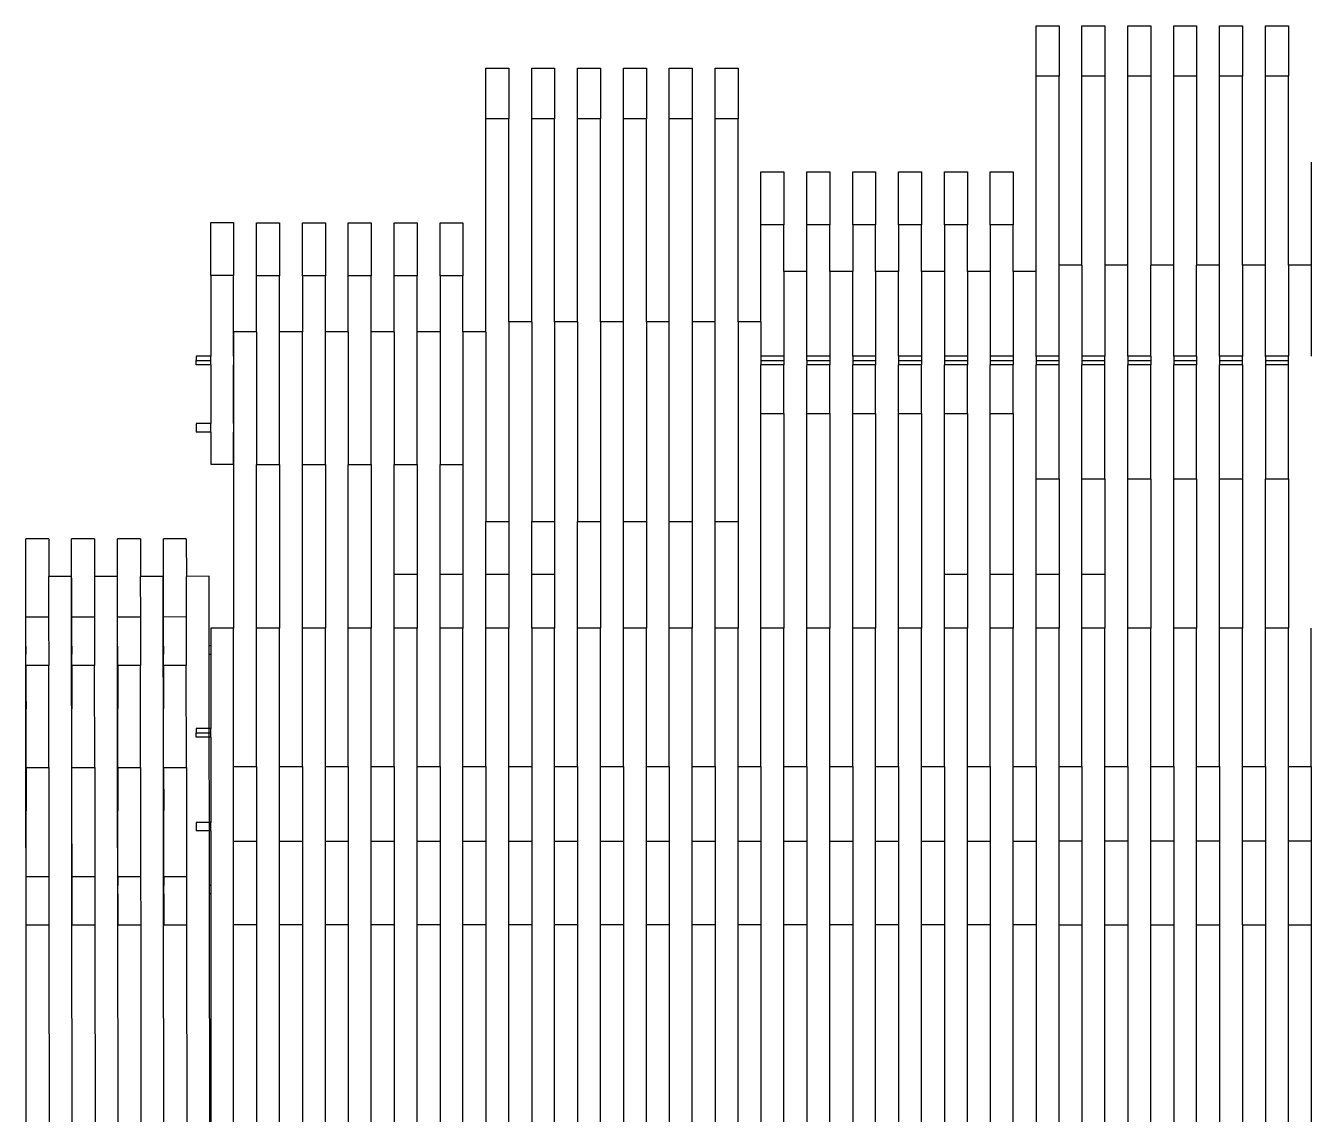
# Model space of a CAD drawing. Extents: x -151 to 185, y -67 to 81.
# Drawn here: x -67.6 to 16.2, y 3.7 to 74.7 of the extents above; entities that cross this region are included whole.
import ezdxf

# ---------------------------------------------------------------- set-up
doc = ezdxf.new("R2010")
doc.units = 0
doc.header["$MEASUREMENT"] = 0
doc.layers.get('0').update_dxf_attribs({"linetype": 'CONTINUOUS'})

msp = doc.modelspace()

# ---------------------------------------------------------------- linework, layer by layer
for p, q in [((-1.708, 74.67), (-0.212, 74.67)), ((-1.708, 71.377), (-1.708, 74.67)), ((-0.212, 74.67), (-0.212, 71.377)), ((1.284, 74.67), (2.78, 74.67)), ((1.284, 71.377), (1.284, 74.67)), ((2.78, 74.67), (2.78, 71.377)), ((4.276, 74.67), (5.773, 74.67)), ((4.276, 71.377), (4.276, 74.67)), ((5.773, 74.67), (5.773, 71.377)), ((7.269, 74.67), (8.765, 74.67)), ((7.269, 71.377), (7.269, 74.67)), ((8.765, 74.67), (8.765, 71.377)), ((10.261, 74.67), (11.757, 74.67)), ((10.261, 71.377), (10.261, 74.67)), ((11.757, 74.67), (11.757, 71.377)), ((13.253, 74.67), (14.749, 74.67)), ((13.253, 71.377), (13.253, 74.67)), ((14.749, 74.67), (14.749, 71.377)), ((-37.613, 71.893), (-36.117, 71.893)), ((-37.613, 68.601), (-37.613, 71.893)), ((-36.117, 71.893), (-36.117, 68.601)), ((-34.621, 71.893), (-33.125, 71.893)), ((-34.621, 68.601), (-34.621, 71.893)), ((-33.125, 71.893), (-33.125, 68.601)), ((-31.629, 71.893), (-30.133, 71.893)), ((-31.629, 68.601), (-31.629, 71.893)), ((-30.133, 71.893), (-30.133, 68.601)), ((-28.637, 71.893), (-27.141, 71.893)), ((-28.637, 68.601), (-28.637, 71.893)), ((-27.141, 71.893), (-27.141, 68.601)), ((-25.645, 71.893), (-24.149, 71.893)), ((-25.645, 68.601), (-25.645, 71.893)), ((-24.149, 71.893), (-24.149, 68.601)), ((-22.653, 71.893), (-21.157, 71.893)), ((-22.653, 68.601), (-22.653, 71.893)), ((-21.157, 71.893), (-21.157, 68.601)), ((-0.212, 71.377), (-1.708, 71.377)), ((-1.708, 58.648), (-1.708, 71.377)), ((-0.212, 59.063), (-0.212, 71.377)), ((2.78, 71.377), (1.284, 71.377)), ((1.284, 59.063), (1.284, 71.377)), ((2.78, 71.377), (2.78, 59.063)), ((5.773, 71.377), (4.276, 71.377)), ((4.276, 59.063), (4.276, 71.377)), ((5.773, 71.377), (5.773, 59.063)), ((8.765, 71.377), (7.269, 71.377)), ((7.269, 59.063), (7.269, 71.377)), ((8.765, 71.377), (8.765, 59.063)), ((11.757, 71.377), (10.261, 71.377)), ((10.261, 59.063), (10.261, 71.377)), ((11.757, 59.063), (11.757, 71.377)), ((14.749, 71.377), (13.253, 71.377)), ((13.253, 59.063), (13.253, 71.377)), ((14.749, 59.063), (14.749, 71.377)), ((-36.117, 68.601), (-37.613, 68.601)), ((-37.613, 54.711), (-37.613, 68.601)), ((-36.117, 55.369), (-36.117, 68.601)), ((-33.125, 68.601), (-34.621, 68.601)), ((-34.621, 55.369), (-34.621, 68.601)), ((-33.125, 55.369), (-33.125, 68.601)), ((-30.133, 68.601), (-31.629, 68.601)), ((-31.629, 55.369), (-31.629, 68.601)), ((-30.133, 55.369), (-30.133, 68.601)), ((-27.141, 68.601), (-28.637, 68.601)), ((-28.637, 55.369), (-28.637, 68.601)), ((-27.141, 55.369), (-27.141, 68.601)), ((-24.149, 68.601), (-25.645, 68.601)), ((-25.645, 55.369), (-25.645, 68.601)), ((-24.149, 68.601), (-24.149, 55.369)), ((-21.157, 68.601), (-22.653, 68.601)), ((-22.653, 55.369), (-22.653, 68.601)), ((-21.157, 55.369), (-21.157, 68.601)), ((16.245, 65.762), (16.245, 59.063)), ((-19.661, 61.69), (-19.661, 65.14)), ((-19.661, 65.14), (-18.164, 65.14)), ((-18.164, 65.14), (-18.164, 61.69)), ((-16.668, 61.69), (-16.668, 65.14)), ((-16.668, 65.14), (-15.172, 65.14)), ((-15.172, 65.14), (-15.172, 61.69)), ((-13.676, 61.69), (-13.676, 65.14)), ((-13.676, 65.14), (-12.18, 65.14)), ((-12.18, 65.14), (-12.18, 61.69)), ((-10.684, 61.69), (-10.684, 65.14)), ((-10.684, 65.14), (-9.188, 65.14)), ((-9.188, 65.14), (-9.188, 61.69)), ((-7.692, 61.69), (-7.692, 65.14)), ((-7.692, 65.14), (-6.196, 65.14)), ((-6.196, 65.14), (-6.196, 61.69)), ((-4.7, 61.69), (-4.7, 65.14)), ((-4.7, 65.14), (-3.204, 65.14)), ((-3.204, 65.14), (-3.204, 61.69)), ((-55.569, 58.382), (-55.569, 61.833)), ((-55.569, 61.833), (-54.073, 61.833)), ((-54.073, 61.833), (-54.073, 58.382)), ((-52.574, 58.367), (-52.574, 61.818)), ((-52.574, 61.818), (-51.078, 61.818)), ((-51.078, 61.818), (-51.078, 58.367)), ((-49.582, 58.367), (-49.582, 61.818)), ((-49.582, 61.818), (-48.086, 61.818)), ((-48.086, 61.818), (-48.086, 58.367)), ((-46.59, 58.367), (-46.59, 61.818)), ((-46.59, 61.818), (-45.094, 61.818)), ((-45.094, 61.818), (-45.094, 58.367)), ((-43.598, 58.367), (-43.598, 61.818)), ((-43.598, 61.818), (-42.101, 61.818)), ((-42.101, 61.818), (-42.101, 58.367)), ((-40.605, 58.367), (-40.605, 61.818)), ((-40.605, 61.818), (-39.109, 61.818)), ((-39.109, 61.818), (-39.109, 58.367)), ((-18.164, 61.69), (-19.661, 61.69)), ((-19.661, 55.369), (-19.661, 61.69)), ((-18.164, 58.648), (-18.164, 61.69)), ((-15.172, 61.69), (-16.668, 61.69)), ((-16.668, 58.648), (-16.668, 61.69)), ((-15.172, 58.648), (-15.172, 61.69)), ((-12.18, 61.69), (-13.676, 61.69)), ((-13.676, 61.69), (-13.676, 58.648)), ((-12.18, 58.648), (-12.18, 61.69)), ((-9.188, 61.69), (-10.684, 61.69)), ((-10.684, 61.69), (-10.684, 58.648)), ((-9.188, 58.648), (-9.188, 61.69)), ((-6.196, 61.69), (-7.692, 61.69)), ((-7.692, 61.69), (-7.692, 58.648)), ((-6.196, 58.648), (-6.196, 61.69)), ((-3.204, 61.69), (-4.7, 61.69)), ((-4.7, 61.69), (-4.7, 58.648)), ((-3.204, 58.648), (-3.204, 61.69)), ((1.284, 59.063), (-0.212, 59.063)), ((-0.212, 53.11), (-0.212, 59.063)), ((1.284, 59.063), (1.284, 53.11)), ((4.276, 59.063), (2.78, 59.063)), ((2.78, 59.063), (2.78, 53.11)), ((4.276, 53.11), (4.276, 59.063)), ((7.269, 59.063), (5.773, 59.063)), ((5.773, 53.11), (5.773, 59.063)), ((7.269, 53.11), (7.269, 59.063)), ((10.261, 59.063), (8.765, 59.063)), ((8.765, 53.11), (8.765, 59.063)), ((10.261, 53.11), (10.261, 59.063)), ((13.253, 59.063), (11.757, 59.063)), ((11.757, 59.063), (11.757, 53.11)), ((13.253, 53.11), (13.253, 59.063)), ((16.245, 59.063), (14.749, 59.063)), ((14.749, 59.063), (14.749, 53.11)), ((16.245, 59.063), (16.245, 53.11)), ((-54.073, 58.382), (-55.569, 58.382)), ((-55.569, 58.382), (-55.569, 53.11)), ((-54.073, 53.11), (-54.073, 58.382)), ((-51.078, 58.367), (-52.574, 58.367)), ((-52.574, 54.711), (-52.574, 58.367)), ((-51.078, 54.711), (-51.078, 58.367)), ((-48.086, 58.367), (-49.582, 58.367)), ((-49.582, 58.367), (-49.582, 54.711)), ((-48.086, 54.711), (-48.086, 58.367)), ((-45.094, 58.367), (-46.59, 58.367)), ((-46.59, 54.711), (-46.59, 58.367)), ((-45.094, 54.711), (-45.094, 58.367)), ((-42.101, 58.367), (-43.598, 58.367)), ((-43.598, 54.711), (-43.598, 58.367)), ((-42.101, 54.711), (-42.101, 58.367)), ((-39.109, 58.367), (-40.605, 58.367)), ((-40.605, 58.367), (-40.605, 54.711)), ((-39.109, 54.711), (-39.109, 58.367)), ((-16.668, 58.648), (-18.164, 58.648)), ((-18.164, 58.648), (-18.164, 53.11)), ((-16.668, 53.11), (-16.668, 58.648)), ((-13.676, 58.648), (-15.172, 58.648)), ((-15.172, 58.648), (-15.172, 53.11)), ((-13.676, 53.11), (-13.676, 58.648)), ((-10.684, 58.648), (-12.18, 58.648)), ((-12.18, 58.648), (-12.18, 53.11)), ((-10.684, 53.11), (-10.684, 58.648)), ((-7.692, 58.648), (-9.188, 58.648)), ((-9.188, 58.648), (-9.188, 53.11)), ((-7.692, 58.648), (-7.692, 53.11)), ((-4.7, 58.648), (-6.196, 58.648)), ((-6.196, 58.648), (-6.196, 53.11)), ((-4.7, 58.648), (-4.7, 53.11)), ((-1.708, 58.648), (-3.204, 58.648)), ((-3.204, 58.648), (-3.204, 53.11)), ((-1.708, 53.11), (-1.708, 58.648)), ((-34.621, 55.369), (-36.117, 55.369)), ((-36.117, 55.369), (-36.117, 42.343)), ((-34.621, 55.369), (-34.621, 42.343)), ((-31.629, 55.369), (-33.125, 55.369)), ((-33.125, 55.369), (-33.125, 42.343)), ((-31.629, 55.369), (-31.629, 42.343)), ((-28.637, 55.369), (-30.133, 55.369)), ((-30.133, 55.369), (-30.133, 42.343)), ((-28.637, 42.343), (-28.637, 55.369)), ((-25.645, 55.369), (-27.141, 55.369)), ((-27.141, 55.369), (-27.141, 42.343)), ((-25.645, 42.343), (-25.645, 55.369)), ((-22.653, 55.369), (-24.149, 55.369)), ((-24.149, 55.369), (-24.149, 42.343)), ((-22.653, 42.343), (-22.653, 55.369)), ((-19.661, 55.369), (-21.157, 55.369)), ((-21.157, 55.369), (-21.157, 42.343)), ((-19.661, 55.369), (-19.661, 53.11)), ((-52.574, 54.711), (-54.07, 54.711)), ((-54.07, 54.711), (-54.07, 53.11)), ((-52.574, 54.711), (-52.574, 46.061)), ((-49.582, 54.711), (-51.078, 54.711)), ((-51.078, 46.061), (-51.078, 54.711)), ((-49.582, 46.061), (-49.582, 54.711)), ((-46.59, 54.711), (-48.086, 54.711)), ((-48.086, 46.061), (-48.086, 54.711)), ((-46.59, 54.711), (-46.59, 46.061)), ((-43.598, 54.711), (-45.094, 54.711)), ((-45.094, 46.061), (-45.094, 54.711)), ((-43.598, 54.711), (-43.598, 46.061)), ((-40.605, 54.711), (-42.101, 54.711)), ((-42.101, 46.061), (-42.101, 54.711)), ((-40.605, 54.711), (-40.605, 46.061)), ((-37.613, 54.711), (-39.109, 54.711)), ((-39.109, 54.711), (-39.109, 46.061)), ((-37.613, 54.711), (-37.613, 42.343)), ((-55.569, 53.11), (-56.513, 53.11)), ((-56.513, 53.109), (-56.513, 52.832)), ((-55.569, 52.832), (-55.569, 53.11)), ((-54.07, 53.11), (-54.073, 53.11)), ((-54.073, 53.11), (-54.073, 52.832)), ((-54.07, 53.11), (-54.07, 52.832)), ((-18.164, 53.11), (-19.661, 53.11)), ((-19.661, 53.11), (-19.661, 52.832)), ((-18.164, 53.11), (-18.164, 52.832)), ((-15.172, 53.11), (-16.668, 53.11)), ((-16.668, 53.108), (-16.668, 53.11)), ((-16.668, 52.832), (-16.668, 53.108)), ((-15.172, 53.11), (-15.172, 52.832)), ((-12.18, 53.11), (-13.676, 53.11)), ((-13.676, 53.11), (-13.676, 52.832)), ((-12.18, 53.11), (-12.18, 52.832)), ((-9.188, 53.11), (-10.684, 53.11)), ((-10.684, 53.11), (-10.684, 52.832)), ((-9.188, 53.11), (-9.188, 52.832)), ((-6.196, 53.11), (-7.692, 53.11)), ((-7.692, 53.11), (-7.692, 52.832)), ((-6.196, 53.11), (-6.196, 52.832)), ((-3.204, 53.11), (-4.7, 53.11)), ((-4.7, 53.11), (-4.7, 52.832)), ((-3.204, 53.11), (-3.204, 52.832)), ((-0.212, 53.11), (-1.708, 53.11)), ((-1.708, 53.108), (-1.708, 53.11)), ((-1.708, 53.108), (-1.708, 52.832)), ((-0.212, 52.832), (-0.212, 53.11)), ((2.78, 53.11), (1.284, 53.11)), ((1.284, 53.11), (1.284, 52.832)), ((2.78, 52.832), (2.78, 53.11)), ((5.773, 53.11), (4.276, 53.11)), ((4.276, 53.11), (4.276, 52.832)), ((5.773, 53.11), (5.773, 52.832)), ((8.765, 53.11), (7.269, 53.11)), ((7.269, 53.11), (7.269, 52.832)), ((8.765, 53.11), (8.765, 52.832)), ((11.757, 53.11), (10.261, 53.11)), ((10.261, 53.11), (10.261, 52.832)), ((11.757, 53.11), (11.757, 53.108)), ((11.757, 52.832), (11.757, 53.108)), ((14.749, 53.11), (13.253, 53.11)), ((13.253, 53.108), (13.253, 53.11)), ((13.253, 53.108), (13.253, 52.832)), ((14.749, 52.832), (14.749, 53.11)), ((-56.513, 52.832), (-55.569, 52.832)), ((-56.513, 52.554), (-56.513, 52.832)), ((-55.569, 52.553), (-56.513, 52.553)), ((-55.569, 52.553), (-55.569, 52.832)), ((-55.569, 52.553), (-55.569, 48.719)), ((-54.073, 52.832), (-54.07, 52.832)), ((-54.073, 52.832), (-54.073, 52.553)), ((-54.07, 52.553), (-54.073, 52.553)), ((-54.073, 52.553), (-54.073, 48.719)), ((-54.07, 52.832), (-54.07, 52.553)), ((-54.07, 48.719), (-54.07, 52.553)), ((-19.661, 52.832), (-18.164, 52.832)), ((-19.661, 52.832), (-19.661, 52.553)), ((-18.164, 52.553), (-19.661, 52.553)), ((-19.661, 49.384), (-19.661, 52.553)), ((-18.164, 52.832), (-18.164, 52.553)), ((-18.164, 49.384), (-18.164, 52.553)), ((-16.668, 52.832), (-15.172, 52.832)), ((-16.668, 52.832), (-16.668, 52.555)), ((-16.668, 52.553), (-16.668, 52.555)), ((-15.172, 52.553), (-16.668, 52.553)), ((-16.668, 49.384), (-16.668, 52.553)), ((-15.172, 52.832), (-15.172, 52.553)), ((-15.172, 49.384), (-15.172, 52.553)), ((-13.676, 52.832), (-12.18, 52.832)), ((-13.676, 52.832), (-13.676, 52.553)), ((-12.18, 52.553), (-13.676, 52.553)), ((-13.676, 49.384), (-13.676, 52.553)), ((-12.18, 52.832), (-12.18, 52.553)), ((-12.18, 49.384), (-12.18, 52.553)), ((-10.684, 52.832), (-9.188, 52.832)), ((-10.684, 52.832), (-10.684, 52.553)), ((-9.188, 52.553), (-10.684, 52.553)), ((-10.684, 49.384), (-10.684, 52.553)), ((-9.188, 52.832), (-9.188, 52.553)), ((-9.188, 49.384), (-9.188, 52.553)), ((-7.692, 52.832), (-6.196, 52.832)), ((-7.692, 52.832), (-7.692, 52.553)), ((-6.196, 52.553), (-7.692, 52.553)), ((-7.692, 49.384), (-7.692, 52.553)), ((-6.196, 52.832), (-6.196, 52.553)), ((-6.196, 49.384), (-6.196, 52.553)), ((-4.7, 52.832), (-3.204, 52.832)), ((-4.7, 52.832), (-4.7, 52.553)), ((-3.204, 52.553), (-4.7, 52.553)), ((-4.7, 49.384), (-4.7, 52.553)), ((-3.204, 52.832), (-3.204, 52.553)), ((-3.204, 49.384), (-3.204, 52.553)), ((-1.708, 52.832), (-0.212, 52.832)), ((-1.708, 52.832), (-1.708, 52.555)), ((-1.708, 52.553), (-1.708, 52.555)), ((-0.212, 52.553), (-1.708, 52.553)), ((-1.708, 45.12), (-1.708, 52.553)), ((-0.212, 52.553), (-0.212, 52.832)), ((-0.212, 45.12), (-0.212, 52.553)), ((1.284, 52.832), (2.78, 52.832)), ((1.284, 52.832), (1.284, 52.553)), ((2.78, 52.553), (1.284, 52.553)), ((1.284, 45.12), (1.284, 52.553)), ((2.78, 52.553), (2.78, 52.832)), ((2.78, 45.12), (2.78, 52.553)), ((4.276, 52.832), (5.773, 52.832)), ((4.276, 52.832), (4.276, 52.553)), ((5.773, 52.553), (4.276, 52.553)), ((4.276, 45.12), (4.276, 52.553)), ((5.773, 52.832), (5.773, 52.553)), ((5.773, 45.12), (5.773, 52.553)), ((7.269, 52.832), (8.765, 52.832)), ((7.269, 52.832), (7.269, 52.553)), ((8.765, 52.553), (7.269, 52.553)), ((7.269, 45.12), (7.269, 52.553)), ((8.765, 52.832), (8.765, 52.553)), ((8.765, 45.12), (8.765, 52.553)), ((10.261, 52.832), (11.757, 52.832)), ((10.261, 52.832), (10.261, 52.553)), ((11.757, 52.553), (10.261, 52.553)), ((10.261, 45.12), (10.261, 52.553)), ((11.757, 52.555), (11.757, 52.832)), ((11.757, 52.555), (11.757, 52.553)), ((11.757, 52.553), (11.757, 45.12)), ((13.253, 52.832), (14.749, 52.832)), ((13.253, 52.832), (13.253, 52.555)), ((13.253, 52.553), (13.253, 52.555)), ((14.749, 52.553), (13.253, 52.553)), ((13.253, 52.553), (13.253, 45.12)), ((14.749, 52.553), (14.749, 52.832)), ((14.749, 45.12), (14.749, 52.553)), ((-55.569, 48.719), (-56.506, 48.719)), ((-56.506, 48.718), (-56.506, 48.163)), ((-55.569, 48.162), (-55.569, 48.719)), ((-54.07, 48.719), (-54.073, 48.719)), ((-54.073, 48.719), (-54.073, 48.162)), ((-54.07, 48.719), (-54.07, 48.162)), ((-19.661, 49.384), (-18.164, 49.384)), ((-19.661, 35.375), (-19.661, 49.384)), ((-18.164, 49.384), (-18.164, 35.375)), ((-16.668, 49.384), (-15.172, 49.384)), ((-16.668, 35.375), (-16.668, 49.384)), ((-15.172, 49.384), (-15.172, 35.375)), ((-13.676, 49.384), (-12.18, 49.384)), ((-13.676, 35.375), (-13.676, 49.384)), ((-12.18, 49.384), (-12.18, 35.375)), ((-10.684, 49.384), (-9.188, 49.384)), ((-10.684, 35.375), (-10.684, 49.384)), ((-9.188, 49.384), (-9.188, 35.375)), ((-7.692, 49.384), (-6.196, 49.384)), ((-7.692, 38.879), (-7.692, 49.384)), ((-6.196, 49.384), (-6.196, 38.879)), ((-4.7, 49.384), (-3.204, 49.384)), ((-4.7, 38.879), (-4.7, 49.384)), ((-3.204, 49.384), (-3.204, 38.879)), ((-55.569, 48.162), (-56.506, 48.162)), ((-55.569, 48.162), (-55.569, 46.077)), ((-54.07, 48.162), (-54.073, 48.162)), ((-54.073, 46.077), (-54.073, 48.162)), ((-54.07, 48.162), (-54.07, 35.38)), ((-55.569, 46.077), (-54.073, 46.077)), ((-52.574, 46.061), (-51.078, 46.061)), ((-52.574, 35.38), (-52.574, 46.061)), ((-51.078, 46.061), (-51.078, 35.38)), ((-49.582, 46.061), (-48.086, 46.061)), ((-49.582, 35.375), (-49.582, 46.061)), ((-48.086, 46.061), (-48.086, 35.375)), ((-46.59, 46.061), (-45.094, 46.061)), ((-46.59, 35.375), (-46.59, 46.061)), ((-45.094, 46.061), (-45.094, 35.375)), ((-43.598, 46.061), (-42.101, 46.061)), ((-43.598, 38.879), (-43.598, 46.061)), ((-42.101, 46.061), (-42.101, 38.879)), ((-40.605, 46.061), (-39.109, 46.061)), ((-40.605, 38.879), (-40.605, 46.061)), ((-39.109, 46.061), (-39.109, 38.879)), ((-1.708, 45.12), (-0.212, 45.12)), ((-1.708, 38.879), (-1.708, 45.12)), ((-0.212, 45.12), (-0.212, 38.879)), ((1.284, 45.12), (2.78, 45.12)), ((1.284, 38.879), (1.284, 45.12)), ((2.78, 45.12), (2.78, 38.879)), ((4.276, 45.12), (5.773, 45.12)), ((4.276, 35.375), (4.276, 45.12)), ((5.773, 45.12), (5.773, 35.375)), ((7.269, 45.12), (8.765, 45.12)), ((7.269, 35.375), (7.269, 45.12)), ((8.765, 45.12), (8.765, 35.375)), ((10.261, 45.12), (11.757, 45.12)), ((10.261, 35.375), (10.261, 45.12)), ((11.757, 45.12), (11.757, 35.375)), ((13.253, 45.12), (14.749, 45.12)), ((13.253, 35.375), (13.253, 45.12)), ((14.749, 45.12), (14.749, 35.375)), ((-37.613, 42.343), (-36.117, 42.343)), ((-37.613, 38.879), (-37.613, 42.343)), ((-36.117, 42.343), (-36.117, 38.879)), ((-34.621, 42.343), (-33.125, 42.343)), ((-34.621, 38.879), (-34.621, 42.343)), ((-33.125, 42.343), (-33.125, 38.879)), ((-31.629, 42.343), (-30.133, 42.343)), ((-31.629, 35.375), (-31.629, 42.343)), ((-30.133, 42.343), (-30.133, 35.375)), ((-28.637, 42.343), (-27.141, 42.343)), ((-28.637, 35.375), (-28.637, 42.343)), ((-27.141, 42.343), (-27.141, 35.375)), ((-25.645, 42.343), (-24.149, 42.343)), ((-25.645, 35.375), (-25.645, 42.343)), ((-24.149, 42.343), (-24.149, 35.375)), ((-22.653, 42.343), (-21.157, 42.343)), ((-22.653, 35.375), (-22.653, 42.343)), ((-21.157, 42.343), (-21.157, 35.375)), ((-66.135, 41.2), (-67.631, 41.198)), ((-67.624, 36.12), (-67.631, 41.198)), ((-66.135, 41.2), (-66.132, 38.752)), ((-63.142, 41.203), (-64.639, 41.201)), ((-64.632, 36.124), (-64.639, 41.201)), ((-63.142, 41.203), (-63.14, 38.756)), ((-60.15, 41.206), (-61.646, 41.204)), ((-61.64, 36.127), (-61.646, 41.204)), ((-60.15, 41.206), (-60.148, 38.759)), ((-57.158, 41.209), (-58.654, 41.208)), ((-58.648, 36.13), (-58.654, 41.208)), ((-57.158, 41.209), (-57.156, 38.762)), ((-67.635, 34.232), (-67.64, 38.751)), ((-66.144, 38.752), (-66.141, 36.122)), ((-66.132, 38.752), (-66.144, 38.752)), ((-64.648, 38.754), (-66.132, 38.752)), ((-64.643, 34.232), (-64.648, 38.754)), ((-63.152, 38.756), (-63.149, 36.125)), ((-63.14, 38.756), (-63.152, 38.756)), ((-61.656, 38.757), (-63.14, 38.756)), ((-61.651, 34.232), (-61.656, 38.757)), ((-60.16, 38.759), (-60.157, 36.129)), ((-60.148, 38.759), (-60.16, 38.759)), ((-58.663, 38.76), (-60.148, 38.759)), ((-58.659, 34.232), (-58.663, 38.76)), ((-57.167, 38.762), (-57.165, 36.132)), ((-57.156, 38.762), (-57.167, 38.762)), ((-55.671, 38.764), (-57.156, 38.762)), ((-55.666, 34.232), (-55.671, 38.764)), ((-42.101, 38.879), (-43.598, 38.879)), ((-43.598, 35.375), (-43.598, 38.879)), ((-42.101, 38.879), (-42.101, 35.375)), ((-39.109, 38.879), (-40.605, 38.879)), ((-40.605, 35.375), (-40.605, 38.879)), ((-39.109, 38.879), (-39.109, 35.375)), ((-36.117, 38.879), (-37.613, 38.879)), ((-37.613, 35.375), (-37.613, 38.879)), ((-36.117, 38.879), (-36.117, 35.375)), ((-33.125, 38.879), (-34.621, 38.879)), ((-34.621, 35.375), (-34.621, 38.879)), ((-33.125, 38.879), (-33.125, 35.375)), ((-6.196, 38.879), (-7.692, 38.879)), ((-7.692, 35.375), (-7.692, 38.879)), ((-6.196, 38.879), (-6.196, 35.375)), ((-3.204, 38.879), (-4.7, 38.879)), ((-4.7, 35.375), (-4.7, 38.879)), ((-3.204, 38.879), (-3.204, 35.375)), ((-0.212, 38.879), (-1.708, 38.879)), ((-1.708, 35.375), (-1.708, 38.879)), ((-0.212, 38.879), (-0.212, 35.375)), ((2.78, 38.879), (1.284, 38.879)), ((1.284, 35.375), (1.284, 38.879)), ((2.78, 38.879), (2.78, 35.375)), ((-67.624, 36.12), (-66.141, 36.122)), ((-67.622, 34.232), (-67.624, 36.12)), ((-66.141, 36.122), (-66.138, 32.946)), ((-64.632, 36.124), (-63.149, 36.125)), ((-64.63, 34.232), (-64.632, 36.124)), ((-63.149, 36.125), (-63.145, 32.95)), ((-61.64, 36.127), (-60.157, 36.129)), ((-61.638, 34.232), (-61.64, 36.127)), ((-60.157, 36.129), (-60.153, 32.953)), ((-58.648, 36.13), (-57.165, 36.132)), ((-58.646, 34.232), (-58.648, 36.13)), ((-57.165, 36.132), (-57.161, 32.956)), ((-54.07, 35.38), (-55.566, 35.38)), ((-55.566, 35.38), (-55.566, 34.232)), ((-54.07, 26.365), (-54.07, 35.38)), ((-51.078, 35.38), (-52.574, 35.38)), ((-52.574, 26.365), (-52.574, 35.38)), ((-51.078, 26.365), (-51.078, 35.38)), ((-48.086, 35.375), (-49.582, 35.375)), ((-49.582, 26.365), (-49.582, 35.375)), ((-48.086, 26.365), (-48.086, 35.375)), ((-45.094, 35.375), (-46.59, 35.375)), ((-46.59, 26.365), (-46.59, 35.375)), ((-45.094, 26.365), (-45.094, 35.375)), ((-42.101, 35.375), (-43.598, 35.375)), ((-43.598, 26.365), (-43.598, 35.375)), ((-42.101, 26.365), (-42.101, 35.375)), ((-39.109, 35.375), (-40.605, 35.375)), ((-40.605, 26.365), (-40.605, 35.375)), ((-39.109, 26.365), (-39.109, 35.375)), ((-36.117, 35.375), (-37.613, 35.375)), ((-37.613, 26.365), (-37.613, 35.375)), ((-36.117, 26.365), (-36.117, 35.375)), ((-34.621, 35.375), (-34.621, 26.365)), ((-33.125, 35.375), (-34.621, 35.375)), ((-33.125, 26.365), (-33.125, 35.375)), ((-30.133, 35.375), (-31.629, 35.375)), ((-31.629, 26.365), (-31.629, 35.375)), ((-30.133, 26.365), (-30.133, 35.375)), ((-27.141, 35.375), (-28.637, 35.375)), ((-28.637, 26.365), (-28.637, 35.375)), ((-27.141, 26.365), (-27.141, 35.375)), ((-24.149, 35.375), (-25.645, 35.375)), ((-25.645, 26.365), (-25.645, 35.375)), ((-24.149, 26.365), (-24.149, 35.375)), ((-21.157, 35.375), (-22.653, 35.375)), ((-22.653, 26.365), (-22.653, 35.375)), ((-21.157, 26.365), (-21.157, 35.375)), ((-18.164, 35.375), (-19.661, 35.375)), ((-19.661, 26.365), (-19.661, 35.375)), ((-18.164, 26.365), (-18.164, 35.375)), ((-15.172, 35.375), (-16.668, 35.375)), ((-16.668, 26.365), (-16.668, 35.375)), ((-15.172, 26.365), (-15.172, 35.375)), ((-12.18, 35.375), (-13.676, 35.375)), ((-13.676, 26.365), (-13.676, 35.375)), ((-12.18, 26.365), (-12.18, 35.375)), ((-9.188, 35.375), (-10.684, 35.375)), ((-10.684, 26.365), (-10.684, 35.375)), ((-9.188, 26.365), (-9.188, 35.375)), ((-6.196, 35.375), (-7.692, 35.375)), ((-7.692, 26.365), (-7.692, 35.375)), ((-6.196, 26.365), (-6.196, 35.375)), ((-3.204, 35.375), (-4.7, 35.375)), ((-4.7, 26.365), (-4.7, 35.375)), ((-3.204, 26.365), (-3.204, 35.375)), ((-0.212, 35.375), (-1.708, 35.375)), ((-1.708, 26.365), (-1.708, 35.375)), ((-0.212, 26.365), (-0.212, 35.375)), ((2.78, 35.375), (1.284, 35.375)), ((1.284, 26.365), (1.284, 35.375)), ((2.78, 26.365), (2.78, 35.375)), ((5.773, 35.375), (4.276, 35.375)), ((4.276, 26.365), (4.276, 35.375)), ((5.773, 26.365), (5.773, 35.375)), ((8.765, 35.375), (7.269, 35.375)), ((7.269, 26.365), (7.269, 35.375)), ((8.765, 26.365), (8.765, 35.375)), ((11.757, 35.375), (10.261, 35.375)), ((10.261, 26.365), (10.261, 35.375)), ((11.757, 26.365), (11.757, 35.375)), ((14.749, 35.375), (13.253, 35.375)), ((13.253, 26.365), (13.253, 35.375)), ((14.749, 26.365), (14.749, 35.375)), ((16.245, 26.365), (16.245, 35.375)), ((-67.622, 34.232), (-67.635, 34.232)), ((-67.634, 33.675), (-67.635, 34.232)), ((-67.622, 33.675), (-67.634, 33.675)), ((-67.634, 33.304), (-67.634, 33.675)), ((-67.623, 34.217), (-67.622, 34.232)), ((-67.623, 34.217), (-67.623, 33.694)), ((-67.622, 33.675), (-67.623, 33.694)), ((-67.621, 33.304), (-67.622, 33.675)), ((-64.63, 34.232), (-64.643, 34.232)), ((-64.642, 33.675), (-64.643, 34.232)), ((-64.63, 33.675), (-64.642, 33.675)), ((-64.642, 33.307), (-64.642, 33.675)), ((-64.631, 34.217), (-64.63, 34.232)), ((-64.631, 34.217), (-64.63, 33.694)), ((-64.63, 33.675), (-64.63, 33.694)), ((-64.629, 33.307), (-64.63, 33.675)), ((-61.638, 34.232), (-61.651, 34.232)), ((-61.65, 33.675), (-61.651, 34.232)), ((-61.637, 33.675), (-61.65, 33.675)), ((-61.65, 33.31), (-61.65, 33.675)), ((-61.639, 34.217), (-61.638, 34.232)), ((-61.639, 34.217), (-61.638, 33.694)), ((-61.637, 33.675), (-61.638, 33.694)), ((-61.637, 33.31), (-61.637, 33.675)), ((-58.646, 34.232), (-58.659, 34.232)), ((-58.658, 33.675), (-58.659, 34.232)), ((-58.645, 33.675), (-58.658, 33.675)), ((-58.658, 33.313), (-58.658, 33.675)), ((-58.647, 34.217), (-58.646, 34.232)), ((-58.647, 34.217), (-58.646, 33.694)), ((-58.645, 33.675), (-58.646, 33.694)), ((-58.645, 33.313), (-58.645, 33.675)), ((-55.566, 34.232), (-55.666, 34.232)), ((-55.666, 33.675), (-55.666, 34.232)), ((-55.566, 33.675), (-55.666, 33.675)), ((-55.661, 28.829), (-55.666, 33.675)), ((-55.566, 34.232), (-55.566, 33.675)), ((-55.566, 33.675), (-55.566, 28.829)), ((-67.634, 33.304), (-67.621, 33.304)), ((-67.632, 31.037), (-67.634, 33.304)), ((-67.621, 32.945), (-67.621, 33.304)), ((-66.138, 32.946), (-67.621, 32.945)), ((-67.621, 32.945), (-67.619, 31.037)), ((-66.13, 26.291), (-66.138, 32.946)), ((-64.642, 33.307), (-64.629, 33.307)), ((-64.639, 31.037), (-64.642, 33.307)), ((-64.629, 32.948), (-64.629, 33.307)), ((-63.145, 32.95), (-64.629, 32.948)), ((-64.629, 32.948), (-64.627, 31.037)), ((-63.138, 26.294), (-63.145, 32.95)), ((-61.65, 33.31), (-61.637, 33.31)), ((-61.647, 31.037), (-61.65, 33.31)), ((-61.637, 32.951), (-61.637, 33.31)), ((-60.153, 32.953), (-61.637, 32.951)), ((-61.637, 32.951), (-61.635, 31.037)), ((-60.146, 26.297), (-60.153, 32.953)), ((-58.658, 33.313), (-58.645, 33.313)), ((-58.655, 31.037), (-58.658, 33.313)), ((-58.645, 32.954), (-58.645, 33.313)), ((-57.161, 32.956), (-58.645, 32.954)), ((-58.645, 32.954), (-58.643, 31.037)), ((-57.154, 26.301), (-57.161, 32.956)), ((-67.619, 31.037), (-67.632, 31.037)), ((-67.631, 30.758), (-67.632, 31.037)), ((-67.619, 31.037), (-67.619, 30.758)), ((-64.627, 31.037), (-64.639, 31.037)), ((-64.639, 30.758), (-64.639, 31.037)), ((-64.627, 31.037), (-64.626, 30.758)), ((-61.635, 31.037), (-61.647, 31.037)), ((-61.647, 30.758), (-61.647, 31.037)), ((-61.635, 31.037), (-61.634, 30.758)), ((-58.643, 31.037), (-58.655, 31.037)), ((-58.655, 30.758), (-58.655, 31.037)), ((-58.643, 31.037), (-58.642, 30.758)), ((-67.631, 30.758), (-67.619, 30.758)), ((-67.631, 30.48), (-67.631, 30.758)), ((-67.618, 30.48), (-67.631, 30.48)), ((-67.631, 30.128), (-67.631, 30.48)), ((-67.619, 30.758), (-67.618, 30.48)), ((-67.618, 30.48), (-67.618, 30.128)), ((-64.639, 30.758), (-64.626, 30.758)), ((-64.639, 30.48), (-64.639, 30.758)), ((-64.626, 30.48), (-64.639, 30.48)), ((-64.638, 30.131), (-64.639, 30.48)), ((-64.626, 30.758), (-64.626, 30.48)), ((-64.626, 30.48), (-64.626, 30.131)), ((-61.647, 30.758), (-61.634, 30.758)), ((-61.647, 30.48), (-61.647, 30.758)), ((-61.634, 30.48), (-61.647, 30.48)), ((-61.646, 30.135), (-61.647, 30.48)), ((-61.634, 30.758), (-61.634, 30.48)), ((-61.634, 30.48), (-61.634, 30.135)), ((-58.655, 30.758), (-58.642, 30.758)), ((-58.655, 30.48), (-58.655, 30.758)), ((-58.642, 30.48), (-58.655, 30.48)), ((-58.654, 30.138), (-58.655, 30.48)), ((-58.642, 30.758), (-58.642, 30.48)), ((-58.642, 30.48), (-58.642, 30.138)), ((-67.618, 30.128), (-67.631, 30.128)), ((-67.63, 29.206), (-67.631, 30.128)), ((-67.617, 29.206), (-67.618, 30.128)), ((-64.626, 30.131), (-64.638, 30.131)), ((-64.631, 23.476), (-64.638, 30.131)), ((-64.622, 26.293), (-64.626, 30.131)), ((-61.634, 30.135), (-61.646, 30.135)), ((-61.645, 29.206), (-61.646, 30.135)), ((-61.633, 29.206), (-61.634, 30.135)), ((-58.642, 30.138), (-58.654, 30.138)), ((-58.653, 29.206), (-58.654, 30.138)), ((-58.641, 29.206), (-58.642, 30.138)), ((-67.617, 29.206), (-67.63, 29.206)), ((-67.629, 28.927), (-67.63, 29.206)), ((-67.629, 28.927), (-67.617, 28.927)), ((-67.629, 28.648), (-67.629, 28.927)), ((-67.616, 28.648), (-67.629, 28.648)), ((-67.627, 26.648), (-67.629, 28.648)), ((-67.617, 28.927), (-67.617, 29.206)), ((-67.616, 28.648), (-67.617, 28.927)), ((-67.615, 26.648), (-67.616, 28.648)), ((-61.633, 29.206), (-61.645, 29.206)), ((-61.645, 28.927), (-61.645, 29.206)), ((-61.645, 28.927), (-61.632, 28.927)), ((-61.645, 28.648), (-61.645, 28.927)), ((-61.632, 28.648), (-61.645, 28.648)), ((-61.643, 26.655), (-61.645, 28.648)), ((-61.632, 28.927), (-61.633, 29.206)), ((-61.632, 28.648), (-61.632, 28.927)), ((-61.631, 26.655), (-61.632, 28.648)), ((-58.641, 29.206), (-58.653, 29.206)), ((-58.653, 28.927), (-58.653, 29.206)), ((-58.653, 28.927), (-58.64, 28.927)), ((-58.653, 28.648), (-58.653, 28.927)), ((-58.64, 28.648), (-58.653, 28.648)), ((-58.65, 26.658), (-58.653, 28.648)), ((-58.64, 28.927), (-58.641, 29.206)), ((-58.64, 28.648), (-58.64, 28.927)), ((-58.639, 26.658), (-58.64, 28.648)), ((-55.661, 28.829), (-56.513, 28.829)), ((-56.513, 28.828), (-56.513, 28.551)), ((-56.513, 28.551), (-55.66, 28.551)), ((-56.513, 28.273), (-56.513, 28.551)), ((-55.661, 28.81), (-55.661, 28.829)), ((-55.566, 28.829), (-55.661, 28.829)), ((-55.661, 28.758), (-55.661, 28.804)), ((-55.661, 28.703), (-55.661, 28.748)), ((-55.661, 28.653), (-55.661, 28.691)), ((-55.66, 28.589), (-55.66, 28.64)), ((-55.66, 28.551), (-55.66, 28.576)), ((-55.66, 28.538), (-55.66, 28.551)), ((-55.66, 28.551), (-55.566, 28.551)), ((-55.66, 28.487), (-55.66, 28.526)), ((-55.566, 28.551), (-55.566, 28.829)), ((-55.566, 28.272), (-55.566, 28.551)), ((-55.66, 28.272), (-56.513, 28.272)), ((-55.66, 28.423), (-55.66, 28.474)), ((-55.66, 28.375), (-55.66, 28.41)), ((-55.66, 28.318), (-55.66, 28.364)), ((-55.66, 28.272), (-55.66, 28.31)), ((-55.566, 28.272), (-55.66, 28.272)), ((-55.654, 22.718), (-55.66, 28.272)), ((-55.566, 28.272), (-55.566, 22.718)), ((-67.615, 26.648), (-67.627, 26.648)), ((-67.623, 23.473), (-67.627, 26.648)), ((-67.614, 26.289), (-67.615, 26.648)), ((-67.614, 26.289), (-66.13, 26.291)), ((-67.614, 26.289), (-67.612, 23.473)), ((-66.13, 26.291), (-66.123, 19.187)), ((-64.622, 26.293), (-63.138, 26.294)), ((-64.622, 25.912), (-64.622, 26.293)), ((-63.138, 26.294), (-63.131, 19.191)), ((-61.631, 26.655), (-61.643, 26.655)), ((-61.639, 23.479), (-61.643, 26.655)), ((-61.63, 26.296), (-61.631, 26.655)), ((-61.63, 26.296), (-60.146, 26.297)), ((-61.63, 26.296), (-61.627, 23.479)), ((-60.146, 26.297), (-60.139, 19.194)), ((-58.639, 26.658), (-58.65, 26.658)), ((-58.647, 23.482), (-58.65, 26.658)), ((-58.637, 26.299), (-58.639, 26.658)), ((-58.637, 26.299), (-57.154, 26.301)), ((-58.637, 26.299), (-58.635, 23.482)), ((-57.154, 26.301), (-57.146, 19.197)), ((-54.07, 26.365), (-52.574, 26.365)), ((-54.07, 21.491), (-54.07, 26.365)), ((-52.574, 26.365), (-52.574, 21.491)), ((-51.078, 26.365), (-49.582, 26.365)), ((-51.078, 21.491), (-51.078, 26.365)), ((-49.582, 26.365), (-49.582, 21.491)), ((-48.086, 26.365), (-46.59, 26.365)), ((-48.086, 21.491), (-48.086, 26.365)), ((-46.59, 26.365), (-46.59, 21.491)), ((-45.094, 26.365), (-43.598, 26.365)), ((-45.094, 21.491), (-45.094, 26.365)), ((-43.598, 26.365), (-43.598, 21.491)), ((-42.101, 26.365), (-40.605, 26.365)), ((-42.101, 21.491), (-42.101, 26.365)), ((-40.605, 26.365), (-40.605, 21.491)), ((-39.109, 26.365), (-37.613, 26.365)), ((-39.109, 21.491), (-39.109, 26.365)), ((-37.613, 26.365), (-37.613, 21.491)), ((-36.117, 26.365), (-34.621, 26.365)), ((-36.117, 21.491), (-36.117, 26.365)), ((-34.621, 26.365), (-34.621, 21.491)), ((-33.125, 26.365), (-31.629, 26.365)), ((-33.125, 21.491), (-33.125, 26.365)), ((-31.629, 26.365), (-31.629, 21.491)), ((-30.133, 26.365), (-28.637, 26.365)), ((-30.133, 21.491), (-30.133, 26.365)), ((-28.637, 26.365), (-28.637, 21.491)), ((-27.141, 26.365), (-25.645, 26.365)), ((-27.141, 21.491), (-27.141, 26.365)), ((-25.645, 26.365), (-25.645, 21.491)), ((-24.149, 26.365), (-22.653, 26.365)), ((-24.149, 21.491), (-24.149, 26.365)), ((-22.653, 26.365), (-22.653, 21.491)), ((-21.157, 26.365), (-19.661, 26.365)), ((-21.157, 21.491), (-21.157, 26.365)), ((-19.661, 26.365), (-19.661, 21.491)), ((-18.164, 26.365), (-16.668, 26.365)), ((-18.164, 21.491), (-18.164, 26.365)), ((-16.668, 26.365), (-16.668, 21.491)), ((-15.172, 26.365), (-13.676, 26.365)), ((-15.172, 21.491), (-15.172, 26.365)), ((-13.676, 26.365), (-13.676, 21.491)), ((-12.18, 26.365), (-10.684, 26.365)), ((-12.18, 21.491), (-12.18, 26.365)), ((-10.684, 26.365), (-10.684, 21.491)), ((-9.188, 26.365), (-7.692, 26.365)), ((-9.188, 21.491), (-9.188, 26.365)), ((-7.692, 26.365), (-7.692, 21.491)), ((-6.196, 26.365), (-4.7, 26.365)), ((-6.196, 21.491), (-6.196, 26.365)), ((-4.7, 26.365), (-4.7, 21.491)), ((-3.204, 26.365), (-1.708, 26.365)), ((-3.204, 21.491), (-3.204, 26.365)), ((-1.708, 26.365), (-1.708, 21.491)), ((-0.212, 26.365), (1.284, 26.365)), ((-0.212, 21.491), (-0.212, 26.365)), ((1.284, 26.365), (1.284, 21.491)), ((2.78, 26.365), (4.276, 26.365)), ((2.78, 21.491), (2.78, 26.365)), ((4.276, 26.365), (4.276, 21.491)), ((5.773, 26.365), (7.269, 26.365)), ((5.773, 21.491), (5.773, 26.365)), ((7.269, 26.365), (7.269, 21.491)), ((8.765, 26.365), (10.261, 26.365)), ((8.765, 21.491), (8.765, 26.365)), ((10.261, 26.365), (10.261, 21.491)), ((11.757, 26.365), (13.253, 26.365)), ((11.757, 21.491), (11.757, 26.365)), ((13.253, 26.365), (13.253, 21.491)), ((14.749, 26.365), (16.245, 26.365)), ((14.749, 21.491), (14.749, 26.365)), ((16.245, 26.365), (16.245, 21.491)), ((-64.619, 23.476), (-64.622, 25.912)), ((-67.623, 23.473), (-67.612, 23.473)), ((-67.618, 18.607), (-67.623, 23.473)), ((-67.607, 19.186), (-67.612, 23.473)), ((-64.631, 23.476), (-64.619, 23.476)), ((-64.626, 18.607), (-64.631, 23.476)), ((-64.615, 19.189), (-64.619, 23.476)), ((-61.639, 23.479), (-61.627, 23.479)), ((-61.634, 18.607), (-61.639, 23.479)), ((-61.623, 19.192), (-61.627, 23.479)), ((-58.647, 23.482), (-58.635, 23.482)), ((-58.642, 18.607), (-58.647, 23.482)), ((-58.631, 19.195), (-58.635, 23.482)), ((-55.654, 22.718), (-56.513, 22.718)), ((-56.513, 22.717), (-56.513, 22.162)), ((-55.654, 22.707), (-55.654, 22.718)), ((-55.566, 22.718), (-55.654, 22.718)), ((-55.654, 22.656), (-55.654, 22.703)), ((-55.566, 22.161), (-55.566, 22.718)), ((-55.654, 22.161), (-56.513, 22.161)), ((-55.654, 22.604), (-55.654, 22.646)), ((-55.654, 22.542), (-55.654, 22.592)), ((-55.654, 22.49), (-55.654, 22.529)), ((-55.654, 22.44), (-55.654, 22.477)), ((-55.654, 22.376), (-55.654, 22.427)), ((-55.654, 22.324), (-55.654, 22.363)), ((-55.654, 22.275), (-55.654, 22.312)), ((-55.654, 22.214), (-55.654, 22.264)), ((-55.654, 22.161), (-55.654, 22.206)), ((-55.566, 22.161), (-55.654, 22.161)), ((-55.65, 18.607), (-55.654, 22.161)), ((-55.566, 22.161), (-55.566, 18.607)), ((-54.07, 21.491), (-52.574, 21.491)), ((-54.07, 16.04), (-54.07, 21.491)), ((-52.574, 21.491), (-52.574, 16.04)), ((-51.078, 21.491), (-49.582, 21.491)), ((-51.078, 16.04), (-51.078, 21.491)), ((-49.582, 21.491), (-49.582, 16.04)), ((-48.086, 21.491), (-46.59, 21.491)), ((-48.086, 16.04), (-48.086, 21.491)), ((-46.59, 21.491), (-46.59, 16.04)), ((-45.094, 21.491), (-43.598, 21.491)), ((-45.094, 16.04), (-45.094, 21.491)), ((-43.598, 21.491), (-43.598, 16.04)), ((-42.101, 21.491), (-40.605, 21.491)), ((-42.101, 16.04), (-42.101, 21.491)), ((-40.605, 21.491), (-40.605, 16.04)), ((-39.109, 21.491), (-37.613, 21.491)), ((-39.109, 16.04), (-39.109, 21.491)), ((-37.613, 21.491), (-37.613, 16.04)), ((-36.117, 21.491), (-34.621, 21.491)), ((-36.117, 16.04), (-36.117, 21.491)), ((-34.621, 21.491), (-34.621, 16.04)), ((-33.125, 21.491), (-31.629, 21.491)), ((-33.125, 16.04), (-33.125, 21.491)), ((-31.629, 21.491), (-31.629, 16.04)), ((-30.133, 21.491), (-28.637, 21.491)), ((-30.133, 16.04), (-30.133, 21.491)), ((-28.637, 21.491), (-28.637, 16.04)), ((-27.141, 21.491), (-25.645, 21.491)), ((-27.141, 16.04), (-27.141, 21.491)), ((-25.645, 21.491), (-25.645, 16.04)), ((-24.149, 21.491), (-22.653, 21.491)), ((-24.149, 16.04), (-24.149, 21.491)), ((-22.653, 21.491), (-22.653, 16.04)), ((-21.157, 21.491), (-19.661, 21.491)), ((-21.157, 16.04), (-21.157, 21.491)), ((-19.661, 21.491), (-19.661, 16.04)), ((-18.164, 21.491), (-16.668, 21.491)), ((-18.164, 16.04), (-18.164, 21.491)), ((-16.668, 21.491), (-16.668, 16.04)), ((-15.172, 21.491), (-13.676, 21.491)), ((-15.172, 16.04), (-15.172, 21.491)), ((-13.676, 21.491), (-13.676, 16.04)), ((-12.18, 21.491), (-10.684, 21.491)), ((-12.18, 16.04), (-12.18, 21.491)), ((-10.684, 21.491), (-10.684, 16.04)), ((-9.188, 21.491), (-7.692, 21.491)), ((-9.188, 16.04), (-9.188, 21.491)), ((-7.692, 21.491), (-7.692, 16.04)), ((-6.196, 21.491), (-4.7, 21.491)), ((-6.196, 16.04), (-6.196, 21.491)), ((-4.7, 21.491), (-4.7, 16.04)), ((-3.204, 21.491), (-1.708, 21.491)), ((-3.204, 16.04), (-3.204, 21.491)), ((-1.708, 21.491), (-1.708, 16.04)), ((1.284, 21.491), (-0.212, 21.491)), ((-0.212, 16.04), (-0.212, 21.491)), ((1.284, 21.491), (1.284, 16.04)), ((4.276, 21.491), (2.78, 21.491)), ((2.78, 16.04), (2.78, 21.491)), ((4.276, 21.491), (4.276, 16.04)), ((7.269, 21.491), (5.773, 21.491)), ((5.773, 16.04), (5.773, 21.491)), ((7.269, 21.491), (7.269, 16.04)), ((10.261, 21.491), (8.765, 21.491)), ((8.765, 16.04), (8.765, 21.491)), ((10.261, 21.491), (10.261, 16.04)), ((13.253, 21.491), (11.757, 21.491)), ((11.757, 16.04), (11.757, 21.491)), ((13.253, 21.491), (13.253, 16.04)), ((16.245, 21.491), (14.749, 21.491)), ((14.749, 16.04), (14.749, 21.491)), ((16.245, 21.491), (16.245, 16.04)), ((-67.606, 18.607), (-67.618, 18.607)), ((-67.618, 18.05), (-67.618, 18.607)), ((-67.607, 19.186), (-66.123, 19.187)), ((-67.606, 18.607), (-67.607, 19.186)), ((-67.606, 18.05), (-67.606, 18.607)), ((-66.123, 19.187), (-66.119, 16.012)), ((-64.614, 18.607), (-64.626, 18.607)), ((-64.626, 18.05), (-64.626, 18.607)), ((-64.615, 19.189), (-63.131, 19.191)), ((-64.614, 18.607), (-64.615, 19.189)), ((-64.614, 18.05), (-64.614, 18.607)), ((-63.131, 19.191), (-63.127, 16.015)), ((-61.622, 18.607), (-61.634, 18.607)), ((-61.633, 18.05), (-61.634, 18.607)), ((-61.623, 19.192), (-60.139, 19.194)), ((-61.623, 19.192), (-61.622, 18.607)), ((-61.622, 18.05), (-61.622, 18.607)), ((-60.139, 19.194), (-60.135, 16.018)), ((-58.63, 18.607), (-58.642, 18.607)), ((-58.641, 18.05), (-58.642, 18.607)), ((-58.631, 19.195), (-57.146, 19.197)), ((-58.631, 19.195), (-58.63, 18.607)), ((-58.629, 18.05), (-58.63, 18.607)), ((-57.146, 19.197), (-57.143, 16.021)), ((-55.566, 18.607), (-55.65, 18.607)), ((-55.649, 18.05), (-55.65, 18.607)), ((-55.566, 18.607), (-55.566, 18.05)), ((-67.606, 18.05), (-67.618, 18.05)), ((-67.571, -25.768), (-67.618, 18.05)), ((-67.604, 16.01), (-67.606, 18.05)), ((-64.614, 18.05), (-64.626, 18.05)), ((-64.578, -25.768), (-64.626, 18.05)), ((-64.611, 16.013), (-64.614, 18.05)), ((-61.622, 18.05), (-61.633, 18.05)), ((-61.586, -25.768), (-61.633, 18.05)), ((-61.622, 18.05), (-61.619, 16.017)), ((-58.629, 18.05), (-58.641, 18.05)), ((-58.594, -25.768), (-58.641, 18.05)), ((-58.629, 18.05), (-58.627, 16.02)), ((-55.566, 18.05), (-55.649, 18.05)), ((-55.611, -17.821), (-55.649, 18.05)), ((-55.566, 18.05), (-55.566, -17.821)), ((-66.119, 16.012), (-67.604, 16.01)), ((-66.119, 16.012), (-66.077, -23.731)), ((-63.127, 16.015), (-64.611, 16.013)), ((-63.127, 16.015), (-63.085, -23.728)), ((-60.135, 16.018), (-61.619, 16.017)), ((-60.135, 16.018), (-60.092, -23.724)), ((-57.143, 16.021), (-58.627, 16.02)), ((-57.143, 16.021), (-57.1, -23.721)), ((-52.574, 16.04), (-54.07, 16.04)), ((-54.07, -12.986), (-54.07, 16.04)), ((-52.574, 16.04), (-52.574, -12.986)), ((-49.582, 16.04), (-51.078, 16.04)), ((-51.078, -12.984), (-51.078, 16.04)), ((-49.582, 16.04), (-49.582, -12.984)), ((-46.59, 16.04), (-48.086, 16.04)), ((-48.086, -12.984), (-48.086, 16.04)), ((-46.59, 16.04), (-46.59, -12.984)), ((-43.598, 16.04), (-45.094, 16.04)), ((-45.094, -12.984), (-45.094, 16.04)), ((-43.598, 16.04), (-43.598, -12.984)), ((-40.605, 16.04), (-42.101, 16.04)), ((-42.101, -12.984), (-42.101, 16.04)), ((-40.605, 16.04), (-40.605, -12.984)), ((-37.613, 16.04), (-39.109, 16.04)), ((-39.109, -12.984), (-39.109, 16.04)), ((-37.613, 16.04), (-37.613, -12.984)), ((-34.621, 16.04), (-36.117, 16.04)), ((-36.117, -12.984), (-36.117, 16.04)), ((-34.621, 16.04), (-34.621, -12.984)), ((-31.629, 16.04), (-33.125, 16.04)), ((-33.125, -12.984), (-33.125, 16.04)), ((-31.629, 16.04), (-31.629, -12.984)), ((-28.637, 16.04), (-30.133, 16.04)), ((-30.133, -12.984), (-30.133, 16.04)), ((-28.637, 16.04), (-28.637, -12.984)), ((-25.645, 16.04), (-27.141, 16.04)), ((-27.141, -12.984), (-27.141, 16.04)), ((-25.645, 16.04), (-25.645, -12.984)), ((-22.653, 16.04), (-24.149, 16.04)), ((-24.149, -12.984), (-24.149, 16.04)), ((-22.653, 16.04), (-22.653, -12.984)), ((-19.661, 16.04), (-21.157, 16.04)), ((-21.157, -12.984), (-21.157, 16.04)), ((-19.661, 16.04), (-19.661, -12.984)), ((-16.668, 16.04), (-18.164, 16.04)), ((-18.164, -12.984), (-18.164, 16.04)), ((-16.668, 16.04), (-16.668, -12.984)), ((-13.676, 16.04), (-15.172, 16.04)), ((-15.172, -12.984), (-15.172, 16.04)), ((-13.676, 16.04), (-13.676, -12.984)), ((-10.684, 16.04), (-12.18, 16.04)), ((-12.18, -12.984), (-12.18, 16.04)), ((-10.684, 16.04), (-10.684, -12.984)), ((-7.692, 16.04), (-9.188, 16.04)), ((-9.188, -12.984), (-9.188, 16.04)), ((-7.692, 16.04), (-7.692, -12.984)), ((-4.7, 16.04), (-6.196, 16.04)), ((-6.196, -12.984), (-6.196, 16.04)), ((-4.7, 16.04), (-4.7, -12.984)), ((-1.708, 16.04), (-3.204, 16.04)), ((-3.204, -12.984), (-3.204, 16.04)), ((-1.708, 16.04), (-1.708, -12.984)), ((-0.212, 16.04), (1.284, 16.04)), ((-0.212, -12.984), (-0.212, 16.04)), ((1.284, 16.04), (1.284, -12.984)), ((2.78, 16.04), (4.276, 16.04)), ((2.78, -12.984), (2.78, 16.04)), ((4.276, 16.04), (4.276, -12.984)), ((5.773, 16.04), (7.269, 16.04)), ((5.773, -12.984), (5.773, 16.04)), ((7.269, 16.04), (7.269, -12.984)), ((8.765, 16.04), (10.261, 16.04)), ((8.765, -12.984), (8.765, 16.04)), ((10.261, 16.04), (10.261, -12.984)), ((11.757, 16.04), (13.253, 16.04)), ((11.757, 16.04), (11.757, -12.984)), ((13.253, 16.04), (13.253, -12.984)), ((14.749, 16.04), (16.245, 16.04)), ((14.749, -12.984), (14.749, 16.04)), ((16.245, 16.04), (16.245, -12.984))]:
    msp.add_line(p, q)

doc.saveas('drawing.dxf')
